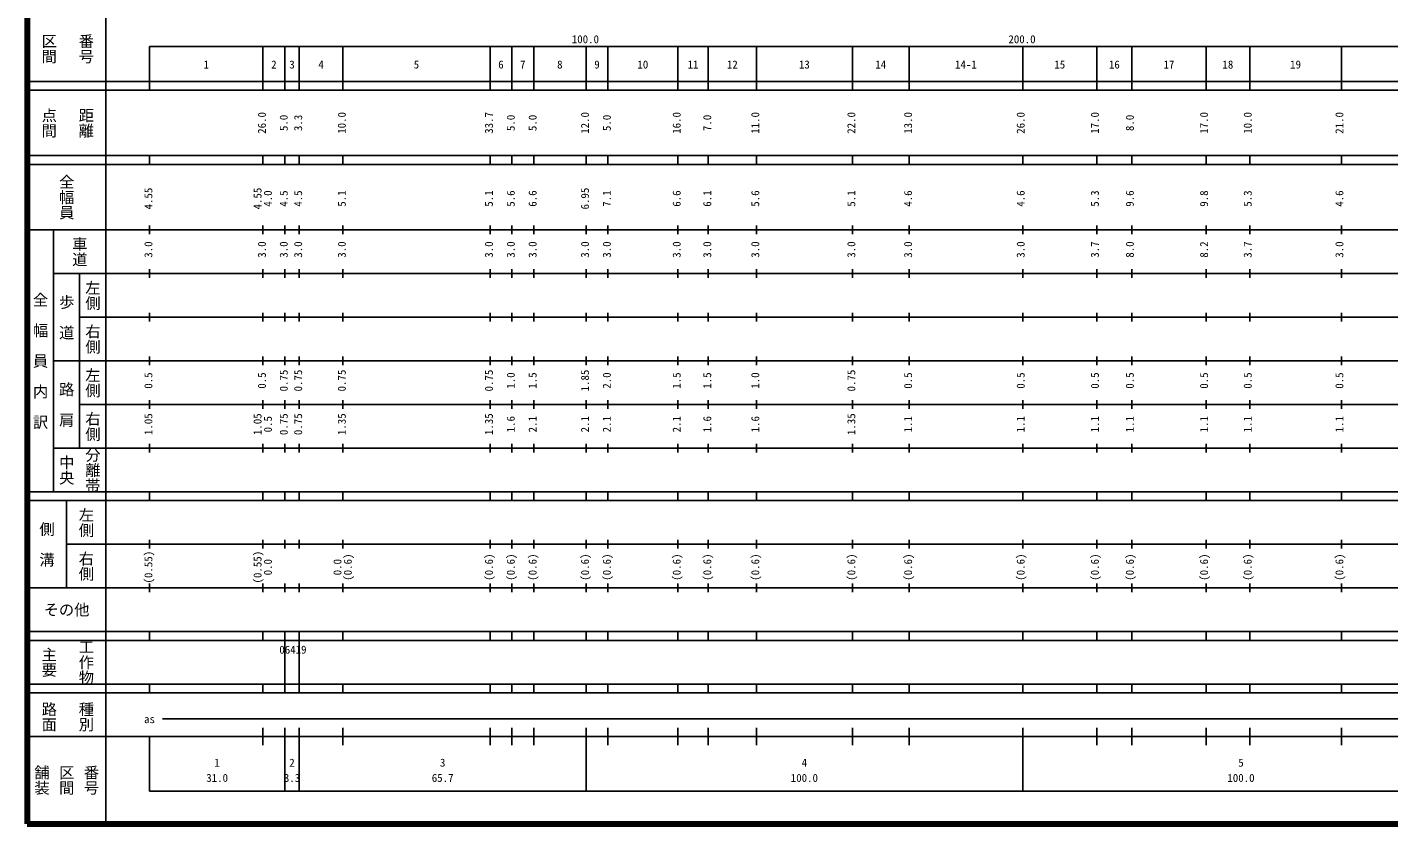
# Model space of a CAD drawing. Units: millimetres on the paper, enlarged 1000 times. Extents: x 40000 to 680000, y 20000 to 380000.
# Drawn here: x 40000 to 351851, y 20000 to 202409 of the extents above; entities that cross this region are included whole.
import ezdxf
from ezdxf.enums import TextEntityAlignment as Align

# ---------------------------------------------------------------- set-up
doc = ezdxf.new("R2010")
doc.units = ezdxf.units.MM
doc.header["$LTSCALE"] = 1000
doc.layers.add('M-TTL', color=2, linetype='Continuous', lineweight=140)
doc.layers.add('M-TTL-BAND', color=7, linetype='Continuous', lineweight=25)
doc.styles.add('@ＭＳ ゴシック', font='')
doc.styles.add('ＭＳ ゴシック', font='')
doc.styles.get('@ＭＳ ゴシック').set_extended_font_data('@MS Gothic')
doc.styles.get('ＭＳ ゴシック').set_extended_font_data('MS Gothic')

msp = doc.modelspace()

# ---------------------------------------------------------------- linework, layer by layer
at = {"layer": 'M-TTL'}
for p, q in [((40000, 380000), (40000, 20000)), ((40000, 20000), (680000, 20000))]:
    msp.add_line(p, q, dxfattribs=at)
at = {"layer": 'M-TTL-BAND'}
for p, q in [((58000, 370000), (58000, 20000)), ((68000, 198000), (579000, 198000)), ((68000, 198000), (68000, 188000)), ((94000, 188000), (94000, 198000)), ((99000, 188000), (99000, 198000)), ((102300, 188000), (102300, 198000)), ((112300, 188000), (112300, 198000)), ((146000, 188000), (146000, 198000)), ((151000, 188000), (151000, 198000)), ((156000, 188000), (156000, 198000)), ((168000, 188000), (168000, 198000)), ((173000, 188000), (173000, 198000)), ((189000, 188000), (189000, 198000)), ((196000, 188000), (196000, 198000)), ((207000, 188000), (207000, 198000)), ((229000, 188000), (229000, 198000)), ((242000, 188000), (242000, 198000)), ((268000, 188000), (268000, 198000)), ((285000, 188000), (285000, 198000)), ((293000, 188000), (293000, 198000)), ((310000, 188000), (310000, 198000)), ((320000, 188000), (320000, 198000)), ((341000, 188000), (341000, 198000)), ((40000, 190000), (579000, 190000)), ((40000, 188000), (579000, 188000)), ((40000, 173000), (579000, 173000)), ((68000, 171000), (68000, 173000)), ((94000, 171000), (94000, 173000)), ((99000, 171000), (99000, 173000)), ((102300, 171000), (102300, 173000)), ((112300, 171000), (112300, 173000)), ((146000, 171000), (146000, 173000)), ((151000, 171000), (151000, 173000)), ((156000, 171000), (156000, 173000)), ((168000, 171000), (168000, 173000)), ((173000, 171000), (173000, 173000)), ((189000, 171000), (189000, 173000)), ((196000, 171000), (196000, 173000)), ((207000, 171000), (207000, 173000)), ((229000, 171000), (229000, 173000)), ((242000, 171000), (242000, 173000)), ((268000, 171000), (268000, 173000)), ((285000, 171000), (285000, 173000)), ((293000, 171000), (293000, 173000)), ((310000, 171000), (310000, 173000)), ((320000, 171000), (320000, 173000)), ((341000, 171000), (341000, 173000)), ((40000, 171000), (579000, 171000)), ((40000, 156000), (579000, 156000)), ((46000, 96000), (46000, 156000)), ((68000, 155000), (68000, 157000)), ((94000, 155000), (94000, 157000)), ((99000, 155000), (99000, 157000)), ((102300, 155000), (102300, 157000)), ((112300, 155000), (112300, 157000)), ((146000, 155000), (146000, 157000)), ((151000, 155000), (151000, 157000)), ((156000, 155000), (156000, 157000)), ((168000, 155000), (168000, 157000)), ((173000, 155000), (173000, 157000)), ((189000, 155000), (189000, 157000)), ((196000, 155000), (196000, 157000)), ((207000, 155000), (207000, 157000)), ((229000, 155000), (229000, 157000)), ((242000, 155000), (242000, 157000)), ((268000, 155000), (268000, 157000)), ((285000, 155000), (285000, 157000)), ((293000, 155000), (293000, 157000)), ((310000, 155000), (310000, 157000)), ((320000, 155000), (320000, 157000)), ((341000, 155000), (341000, 157000)), ((68000, 145000), (68000, 147000)), ((94000, 145000), (94000, 147000)), ((99000, 145000), (99000, 147000)), ((102300, 145000), (102300, 147000)), ((112300, 145000), (112300, 147000)), ((146000, 145000), (146000, 147000)), ((151000, 145000), (151000, 147000)), ((156000, 145000), (156000, 147000)), ((168000, 145000), (168000, 147000)), ((173000, 145000), (173000, 147000)), ((189000, 145000), (189000, 147000)), ((196000, 145000), (196000, 147000)), ((207000, 145000), (207000, 147000)), ((229000, 145000), (229000, 147000)), ((242000, 145000), (242000, 147000)), ((268000, 145000), (268000, 147000)), ((285000, 145000), (285000, 147000)), ((293000, 145000), (293000, 147000)), ((310000, 145000), (310000, 147000)), ((320000, 145000), (320000, 147000)), ((341000, 145000), (341000, 147000)), ((46000, 146000), (579000, 146000)), ((52000, 146000), (52000, 106000)), ((52000, 136000), (579000, 136000)), ((68000, 135000), (68000, 137000)), ((94000, 135000), (94000, 137000)), ((99000, 135000), (99000, 137000)), ((102300, 135000), (102300, 137000)), ((112300, 135000), (112300, 137000)), ((146000, 135000), (146000, 137000)), ((151000, 135000), (151000, 137000)), ((156000, 135000), (156000, 137000)), ((168000, 135000), (168000, 137000)), ((173000, 135000), (173000, 137000)), ((189000, 135000), (189000, 137000)), ((196000, 135000), (196000, 137000)), ((207000, 135000), (207000, 137000)), ((229000, 135000), (229000, 137000)), ((242000, 135000), (242000, 137000)), ((268000, 135000), (268000, 137000)), ((285000, 135000), (285000, 137000)), ((293000, 135000), (293000, 137000)), ((310000, 135000), (310000, 137000)), ((320000, 135000), (320000, 137000)), ((341000, 135000), (341000, 137000)), ((46000, 126000), (579000, 126000)), ((68000, 125000), (68000, 127000)), ((94000, 125000), (94000, 127000)), ((99000, 125000), (99000, 127000)), ((102300, 125000), (102300, 127000)), ((112300, 125000), (112300, 127000)), ((146000, 125000), (146000, 127000)), ((151000, 125000), (151000, 127000)), ((156000, 125000), (156000, 127000)), ((168000, 125000), (168000, 127000)), ((173000, 125000), (173000, 127000)), ((189000, 125000), (189000, 127000)), ((196000, 125000), (196000, 127000)), ((207000, 125000), (207000, 127000)), ((229000, 125000), (229000, 127000)), ((242000, 125000), (242000, 127000)), ((268000, 125000), (268000, 127000)), ((285000, 125000), (285000, 127000)), ((293000, 125000), (293000, 127000)), ((310000, 125000), (310000, 127000)), ((320000, 125000), (320000, 127000)), ((341000, 125000), (341000, 127000)), ((52000, 116000), (579000, 116000)), ((68000, 115000), (68000, 117000)), ((94000, 115000), (94000, 117000)), ((99000, 115000), (99000, 117000)), ((102300, 115000), (102300, 117000)), ((112300, 115000), (112300, 117000)), ((146000, 115000), (146000, 117000)), ((151000, 115000), (151000, 117000)), ((156000, 115000), (156000, 117000)), ((168000, 115000), (168000, 117000)), ((173000, 115000), (173000, 117000)), ((189000, 115000), (189000, 117000)), ((196000, 115000), (196000, 117000)), ((207000, 115000), (207000, 117000)), ((229000, 115000), (229000, 117000)), ((242000, 115000), (242000, 117000)), ((268000, 115000), (268000, 117000)), ((285000, 115000), (285000, 117000)), ((293000, 115000), (293000, 117000)), ((310000, 115000), (310000, 117000)), ((320000, 115000), (320000, 117000)), ((341000, 115000), (341000, 117000)), ((68000, 105000), (68000, 107000)), ((94000, 105000), (94000, 107000)), ((99000, 105000), (99000, 107000)), ((102300, 105000), (102300, 107000)), ((112300, 105000), (112300, 107000)), ((146000, 105000), (146000, 107000)), ((151000, 105000), (151000, 107000)), ((156000, 105000), (156000, 107000)), ((168000, 105000), (168000, 107000)), ((173000, 105000), (173000, 107000)), ((189000, 105000), (189000, 107000)), ((196000, 105000), (196000, 107000)), ((207000, 105000), (207000, 107000)), ((229000, 105000), (229000, 107000)), ((242000, 105000), (242000, 107000)), ((268000, 105000), (268000, 107000)), ((285000, 105000), (285000, 107000)), ((293000, 105000), (293000, 107000)), ((310000, 105000), (310000, 107000)), ((320000, 105000), (320000, 107000)), ((341000, 105000), (341000, 107000)), ((46000, 106000), (579000, 106000)), ((40000, 96000), (579000, 96000)), ((40000, 94000), (579000, 94000)), ((49000, 94000), (49000, 74000)), ((68000, 94000), (68000, 96000)), ((94000, 94000), (94000, 96000)), ((99000, 94000), (99000, 96000)), ((102300, 94000), (102300, 96000)), ((112300, 94000), (112300, 96000)), ((146000, 94000), (146000, 96000)), ((151000, 94000), (151000, 96000)), ((156000, 94000), (156000, 96000)), ((168000, 94000), (168000, 96000)), ((173000, 94000), (173000, 96000)), ((189000, 94000), (189000, 96000)), ((196000, 94000), (196000, 96000)), ((207000, 94000), (207000, 96000)), ((229000, 94000), (229000, 96000)), ((242000, 94000), (242000, 96000)), ((268000, 94000), (268000, 96000)), ((285000, 94000), (285000, 96000)), ((293000, 94000), (293000, 96000)), ((310000, 94000), (310000, 96000)), ((320000, 94000), (320000, 96000)), ((341000, 94000), (341000, 96000)), ((68000, 83000), (68000, 85000)), ((94000, 83000), (94000, 85000)), ((99000, 83000), (99000, 85000)), ((102300, 83000), (102300, 85000)), ((112300, 83000), (112300, 85000)), ((146000, 83000), (146000, 85000)), ((151000, 83000), (151000, 85000)), ((156000, 83000), (156000, 85000)), ((168000, 83000), (168000, 85000)), ((173000, 83000), (173000, 85000)), ((189000, 83000), (189000, 85000)), ((196000, 83000), (196000, 85000)), ((207000, 83000), (207000, 85000)), ((229000, 83000), (229000, 85000)), ((242000, 83000), (242000, 85000)), ((268000, 83000), (268000, 85000)), ((285000, 83000), (285000, 85000)), ((293000, 83000), (293000, 85000)), ((310000, 83000), (310000, 85000)), ((320000, 83000), (320000, 85000)), ((341000, 83000), (341000, 85000)), ((49000, 84000), (579000, 84000)), ((68000, 73000), (68000, 75000)), ((94000, 73000), (94000, 75000)), ((99000, 73000), (99000, 75000)), ((102300, 73000), (102300, 75000)), ((112300, 73000), (112300, 75000)), ((146000, 73000), (146000, 75000)), ((151000, 73000), (151000, 75000)), ((156000, 73000), (156000, 75000)), ((168000, 73000), (168000, 75000)), ((173000, 73000), (173000, 75000)), ((189000, 73000), (189000, 75000)), ((196000, 73000), (196000, 75000)), ((207000, 73000), (207000, 75000)), ((229000, 73000), (229000, 75000)), ((242000, 73000), (242000, 75000)), ((268000, 73000), (268000, 75000)), ((285000, 73000), (285000, 75000)), ((293000, 73000), (293000, 75000)), ((310000, 73000), (310000, 75000)), ((320000, 73000), (320000, 75000)), ((341000, 73000), (341000, 75000)), ((40000, 74000), (579000, 74000)), ((40000, 64000), (579000, 64000)), ((68000, 62000), (68000, 64000)), ((94000, 62000), (94000, 64000)), ((99000, 62000), (99000, 64000)), ((102300, 62000), (102300, 64000)), ((112300, 62000), (112300, 64000)), ((146000, 62000), (146000, 64000)), ((151000, 62000), (151000, 64000)), ((156000, 62000), (156000, 64000)), ((168000, 62000), (168000, 64000)), ((173000, 62000), (173000, 64000)), ((189000, 62000), (189000, 64000)), ((196000, 62000), (196000, 64000)), ((207000, 62000), (207000, 64000)), ((229000, 62000), (229000, 64000)), ((242000, 62000), (242000, 64000)), ((268000, 62000), (268000, 64000)), ((285000, 62000), (285000, 64000)), ((293000, 62000), (293000, 64000)), ((310000, 62000), (310000, 64000)), ((320000, 62000), (320000, 64000)), ((341000, 62000), (341000, 64000)), ((40000, 62000), (579000, 62000)), ((99000, 52000), (99000, 62000)), ((102300, 52000), (102300, 62000)), ((40000, 52000), (579000, 52000)), ((40000, 50000), (579000, 50000)), ((68000, 50000), (68000, 52000)), ((94000, 50000), (94000, 52000)), ((99000, 50000), (99000, 52000)), ((102300, 50000), (102300, 52000)), ((112300, 50000), (112300, 52000)), ((146000, 50000), (146000, 52000)), ((151000, 50000), (151000, 52000)), ((156000, 50000), (156000, 52000)), ((168000, 50000), (168000, 52000)), ((173000, 50000), (173000, 52000)), ((189000, 50000), (189000, 52000)), ((196000, 50000), (196000, 52000)), ((207000, 50000), (207000, 52000)), ((229000, 50000), (229000, 52000)), ((242000, 50000), (242000, 52000)), ((268000, 50000), (268000, 52000)), ((285000, 50000), (285000, 52000)), ((293000, 50000), (293000, 52000)), ((310000, 50000), (310000, 52000)), ((320000, 50000), (320000, 52000)), ((341000, 50000), (341000, 52000)), ((71000, 44000), (523500, 44000)), ((94000, 38000), (94000, 42000)), ((99000, 27500), (99000, 42000)), ((102300, 27500), (102300, 42000)), ((112300, 38000), (112300, 42000)), ((146000, 38000), (146000, 42000)), ((151000, 38000), (151000, 42000)), ((156000, 38000), (156000, 42000)), ((168000, 27500), (168000, 42000)), ((173000, 38000), (173000, 42000)), ((189000, 38000), (189000, 42000)), ((196000, 38000), (196000, 42000)), ((207000, 38000), (207000, 42000)), ((229000, 38000), (229000, 42000)), ((242000, 38000), (242000, 42000)), ((268000, 27500), (268000, 42000)), ((268000, 27500), (268000, 42000)), ((285000, 38000), (285000, 42000)), ((293000, 38000), (293000, 42000)), ((310000, 38000), (310000, 42000)), ((320000, 38000), (320000, 42000)), ((341000, 38000), (341000, 42000)), ((40000, 40000), (579000, 40000)), ((68000, 40000), (68000, 27500)), ((68000, 27500), (579000, 27500))]:
    msp.add_line(p, q, dxfattribs=at)

# ---------------------------------------------------------------- texts
at = {"layer": 'M-TTL-BAND', "style": '@ＭＳ ゴシック'}
for s, p in [('区間', (45000, 197500)), ('番号', (53500, 197500)), ('点間', (45000, 180500)), ('距離', (53500, 180500)), ('全幅員', (49000, 163500)), ('車道', (52000, 151000)), ('左側', (55000, 141000)), ('全\u3000幅\u3000員\u3000内\u3000訳', (43000, 126000)), ('歩\u3000道', (49000, 136000)), ('右側', (55000, 131000)), ('左側', (55000, 121000)), ('路\u3000肩', (49000, 116000)), ('右側', (55000, 111000)), ('分離帯', (55000, 101000)), ('中央', (49000, 101000)), ('左側', (53500, 89000)), ('側\u3000溝', (44500, 84000)), ('右側', (53500, 79000)), ('主要', (45000, 57000)), ('工作物', (53500, 57000)), ('路面', (45000, 44500)), ('種別', (53500, 44500)), ('舗装', (43333, 30000)), ('区間', (49000, 30000)), ('番号', (54667, 30000))]:
    msp.add_text(s, height=2566, rotation=270, dxfattribs=at).set_placement(p, align=Align.MIDDLE_CENTER)
at = {"layer": 'M-TTL-BAND', "style": 'ＭＳ ゴシック'}
for s, p in [('100.0', (167844, 198195)), ('200.0', (267844, 198195)), ('1', (81000, 192405)), ('2', (96500, 192405)), ('3', (100650, 192405)), ('4', (107300, 192405)), ('5', (129150, 192405)), ('6', (148500, 192405)), ('7', (153500, 192405)), ('8', (162000, 192405)), ('9', (170500, 192405)), ('10', (181000, 192405)), ('11', (192500, 192405)), ('12', (201500, 192405)), ('13', (218000, 192405)), ('14', (235500, 192405)), ('14-1', (255000, 192405)), ('15', (276500, 192405)), ('16', (289000, 192405)), ('17', (301500, 192405)), ('18', (315000, 192405)), ('19', (330500, 192405)), ('as', (68000, 42500)), ('1', (83500, 32523)), ('2', (100650, 32523)), ('3', (135150, 32523)), ('4', (218000, 32523)), ('5', (318000, 32523)), ('31.0', (83500, 29033)), ('3.3', (100650, 29033)), ('65.7', (135150, 29033)), ('100.0', (218000, 29033)), ('100.0', (318000, 29033))]:
    msp.add_text(s, height=1833, dxfattribs=at).set_placement(p, align=Align.BOTTOM_CENTER)
for s, p in [('26.0', (95211, 180500)), ('5.0', (100211, 180500)), ('3.3', (103511, 180500)), ('10.0', (113511, 180500)), ('33.7', (147211, 180500)), ('5.0', (152211, 180500)), ('5.0', (157211, 180500)), ('12.0', (169211, 180500)), ('5.0', (174211, 180500)), ('16.0', (190211, 180500)), ('7.0', (197211, 180500)), ('11.0', (208211, 180500)), ('22.0', (230211, 180500)), ('13.0', (243211, 180500)), ('26.0', (269000, 180500)), ('17.0', (286000, 180500)), ('8.0', (294000, 180500)), ('17.0', (311000, 180500)), ('10.0', (321000, 180500)), ('21.0', (342000, 180500)), ('4.55', (69211, 163174)), ('4.55', (94211, 163174)), ('6.95', (169211, 163174)), ('4.0', (96581, 163174)), ('4.5', (100211, 163174)), ('4.5', (103511, 163174)), ('5.1', (113511, 163174)), ('5.1', (147211, 163174)), ('5.6', (152211, 163174)), ('6.6', (157211, 163174)), ('7.1', (174211, 163174)), ('6.6', (190211, 163174)), ('6.1', (197211, 163174)), ('5.6', (208211, 163174)), ('5.1', (230211, 163174)), ('4.6', (243211, 163174)), ('4.6', (269000, 163174)), ('5.3', (286000, 163174)), ('9.6', (294000, 163174)), ('9.8', (311000, 163174)), ('5.3', (321000, 163174)), ('4.6', (342000, 163174)), ('3.0', (69211, 151500)), ('3.0', (95211, 151500)), ('3.0', (100211, 151500)), ('3.0', (103511, 151500)), ('3.0', (113511, 151500)), ('3.0', (147211, 151500)), ('3.0', (152211, 151500)), ('3.0', (157211, 151500)), ('3.0', (169211, 151500)), ('3.0', (174211, 151500)), ('3.0', (190211, 151500)), ('3.0', (197211, 151500)), ('3.0', (208211, 151500)), ('3.0', (230211, 151500)), ('3.0', (243211, 151500)), ('3.0', (269000, 151500)), ('3.7', (286000, 151500)), ('8.0', (294000, 151500)), ('8.2', (311000, 151500)), ('3.7', (321000, 151500)), ('3.0', (342000, 151500)), ('0.5', (69211, 121500)), ('0.5', (95211, 121500)), ('0.75', (100211, 121500)), ('0.75', (103511, 121500)), ('0.75', (113511, 121500)), ('0.75', (147211, 121500)), ('1.0', (152211, 121500)), ('1.5', (157211, 121500)), ('1.85', (169211, 121500)), ('2.0', (174211, 121500)), ('1.5', (190211, 121500)), ('1.5', (197211, 121500)), ('1.0', (208211, 121500)), ('0.75', (230211, 121500)), ('0.5', (243211, 121500)), ('0.5', (269000, 121500)), ('0.5', (286000, 121500)), ('0.5', (294000, 121500)), ('0.5', (311000, 121500)), ('0.5', (321000, 121500)), ('0.5', (342000, 121500)), ('1.05', (69211, 111500)), ('1.05', (94211, 111500)), ('0.5', (96581, 111500)), ('0.75', (100211, 111500)), ('0.75', (103511, 111500)), ('1.35', (113511, 111500)), ('1.35', (147211, 111500)), ('1.6', (152211, 111500)), ('2.1', (157211, 111500)), ('2.1', (169211, 111500)), ('2.1', (174211, 111500)), ('2.1', (190211, 111500)), ('1.6', (197211, 111500)), ('1.6', (208211, 111500)), ('1.35', (230211, 111500)), ('1.1', (243211, 111500)), ('1.1', (269000, 111500)), ('1.1', (286000, 111500)), ('1.1', (294000, 111500)), ('1.1', (311000, 111500)), ('1.1', (321000, 111500)), ('1.1', (342000, 111500)), ('(0.55)', (69211, 78764)), ('(0.55)', (94211, 78764)), ('(0.6)', (114881, 78764)), ('(0.6)', (147211, 78764)), ('(0.6)', (152211, 78764)), ('(0.6)', (157211, 78764)), ('(0.6)', (169211, 78764)), ('(0.6)', (174211, 78764)), ('(0.6)', (190211, 78764)), ('(0.6)', (197211, 78764)), ('(0.6)', (208211, 78764)), ('(0.6)', (230211, 78764)), ('(0.6)', (243211, 78764)), ('(0.6)', (269000, 78764)), ('(0.6)', (286000, 78764)), ('(0.6)', (294000, 78764)), ('(0.6)', (311000, 78764)), ('(0.6)', (321000, 78764)), ('(0.6)', (342000, 78764)), ('0.0', (96581, 78764)), ('0.0', (112511, 78764))]:
    msp.add_text(s, height=1833, rotation=90, dxfattribs=at).set_placement(p, align=Align.BOTTOM_CENTER)
msp.add_text('その他', height=2566, dxfattribs=at).set_placement((49000, 69000), align=Align.MIDDLE_CENTER)
msp.add_text('06419', height=1833, dxfattribs=at).set_placement((97736, 58405), align=Align.BOTTOM_LEFT)

doc.saveas('drawing.dxf')
